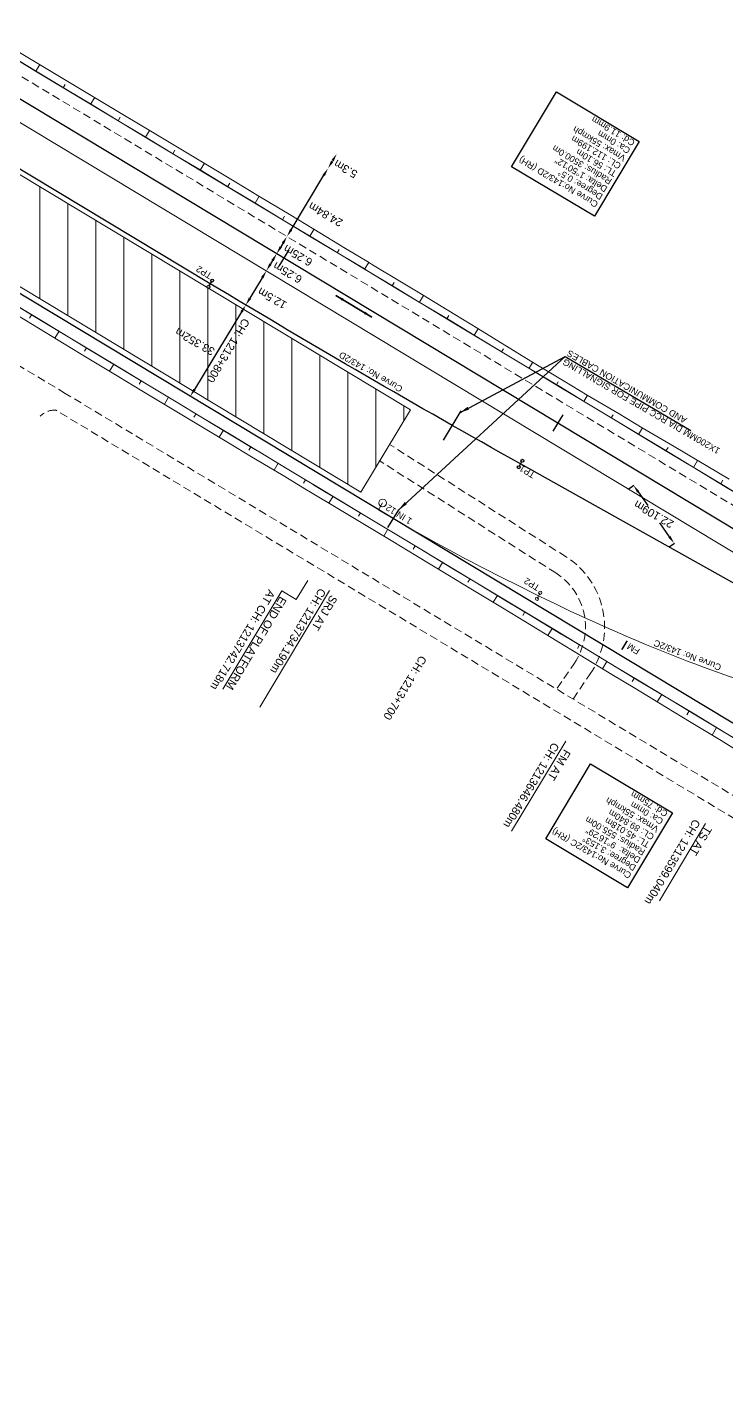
# Model space of a CAD drawing. Header units: metres. Extents: x 618805 to 628804, y 3390925 to 3396999.
# Drawn here: x 625848.6 to 626067.2, y 3392434.6 to 3392856.3 of the extents above; entities that cross this region are included whole.
import ezdxf

# ---------------------------------------------------------------- set-up
doc = ezdxf.new("R2010")
doc.units = ezdxf.units.M
doc.header["$MEASUREMENT"] = 0
doc.linetypes.add('DASHED', pattern=[0.75, 0.5, -0.25])
doc.linetypes.add('HIDDEN', pattern=[0.375, 0.25, -0.125])
doc.layers.get('Defpoints').update_dxf_attribs({"lineweight": 0})
for name, color, linetype, lineweight in [('A-HATCH 1', 8, 'Continuous', 5), ('C-ALIG-LABL-DG', 1, 'Continuous', 25), ('C-ALIG-LABL-DG-MARK', 1, 'Continuous', 25), ('Cardinal_Leader', 10, 'Continuous', 0), ("NEW KHANNA CROSSING STN. SRJ's", 10, 'Continuous', 0), ('NEW MANDI GOBINDGARH PLATFORM', 1, 'Continuous', 0), ("NEW MANDI GOBINDPUR CROSSING STN. SRJ's", 10, 'Continuous', 0), ('NEW MANDI GOBINDPUR LOOP LINES', 1, 'Continuous', 0), ('Proposed Curve_Details', 10, 'Continuous', 0), ('PROPOSED DFCC TOE LINE', 239, 'Continuous', 0), ('PROPOSED DFCC TOE SLOPES', 239, 'Continuous', 0), ('PROPOSED DFCC TRACK', 1, 'Continuous', 0), ('PROPOSED FORMATION LINE - PLAN', 187, 'Continuous', 0), ('Proposed TPTC Chainages', 10, 'Continuous', 0)]:
    doc.layers.add(name, color=color, linetype=linetype, lineweight=lineweight)
for name, color, linetype in [('Dimension', 10, 'Continuous'), ('PROPOSED ROADS', 10, 'DASHED'), ('Signalling cable pipes', 234, 'Continuous')]:
    doc.layers.add(name, color=color, linetype=linetype)
doc.styles.add('ARIAL', font='arial.ttf')
doc.styles.get("Standard").update_dxf_attribs({"font": 'arial.ttf'})
doc.styles.add('Style-Arial', font='arial.ttf')
doc.dimstyles.new('ISO-25', dxfattribs={"dimtxt": 2.5, "dimasz": 2.5, "dimexe": 1.25, "dimexo": 0.625, "dimtad": 1, "dimtxsty": 'Standard', "dimcen": 2.5, "dimadec": 0, "dimazin": 0, "dimtfac": 1, "dimtmove": 0, "dimatfit": 3, "dimfxl": 1, "dimarcsym": 0})
doc.dimstyles.get("Standard").update_dxf_attribs({"dimtxt": 2.5, "dimasz": 2.5, "dimexe": 0.18, "dimexo": 0.0625, "dimgap": 0.09, "dimtad": 0, "dimtih": 1, "dimtoh": 1, "dimdec": 3, "dimzin": 0, "dimdsep": 46, "dimtxsty": 'Standard', "dimcen": 0.09, "dimadec": 0, "dimazin": 0, "dimtfac": 1, "dimtdec": 3, "dimtofl": 0, "dimtmove": 0, "dimatfit": 3, "dimfxl": 1, "dimtolj": 1, "dimtzin": 0, "dimarcsym": 0})

# ---------------------------------------------------------------- blocks, each defined once
blk = doc.blocks.new('*D295')
at = {"layer": 'Defpoints', "color": 0, "transparency": 16777216}
for p in [(625942.68, 3392812.12), (625942.68, 3392812.12), (625929.87, 3392790.84)]:
    blk.add_point(p, dxfattribs=at)
at = {"layer": 'Dimension', "color": 0, "lineweight": -2, "transparency": 16777216}
blk.add_line((625931.16, 3392792.98), (625941.39, 3392809.98), dxfattribs=at)
at = {"layer": 'Dimension', "color": 0, "transparency": 16777216}
for points in [[(625941.04, 3392810.2), (625941.75, 3392809.77), (625942.68, 3392812.12)], [(625930.81, 3392793.2), (625931.52, 3392792.77), (625929.87, 3392790.84)]]:
    blk.add_solid(points, dxfattribs=at)
at = {"layer": 'Dimension', "color": 0, "lineweight": 0, "transparency": 16777216, "insert": (625941.94, 3392797.74), "char_height": 2.5, "attachment_point": 5, "rotation": 150, "style": 'Style-Arial'}
blk.add_mtext('\\A1;24.84m', dxfattribs=at)
blk = doc.blocks.new('TerminatorOpen_0.5')
at = {"color": 0, "linetype": 'ByBlock', "lineweight": -2}
for q in [(-1, 0.25), (-1, 0), (-1, -0.25)]:
    blk.add_line((0, 0), q, dxfattribs=at)
blk = doc.blocks.new('*D281')
at = {"layer": 'Defpoints', "color": 0, "transparency": 16777216}
for p in [(625945.42, 3392816.66), (625945.42, 3392816.66), (625942.68, 3392812.12)]:
    blk.add_point(p, dxfattribs=at)
at = {"layer": 'Dimension', "color": 0, "lineweight": -2, "transparency": 16777216}
blk.add_line((625943.97, 3392814.26), (625944.13, 3392814.52), dxfattribs=at)
at = {"layer": 'Dimension', "color": 0, "transparency": 16777216}
for points in [[(625943.77, 3392814.74), (625944.49, 3392814.31), (625945.42, 3392816.66)], [(625943.62, 3392814.48), (625944.33, 3392814.05), (625942.68, 3392812.12)]]:
    blk.add_solid(points, dxfattribs=at)
at = {"layer": 'Dimension', "color": 0, "lineweight": 0, "transparency": 16777216, "insert": (625948.21, 3392811.94), "char_height": 2.5, "attachment_point": 5, "rotation": 150, "style": 'Style-Arial'}
blk.add_mtext('\\A1;5.3m', dxfattribs=at)
blk = doc.blocks.new('*D282')
at = {"layer": 'Defpoints', "color": 0, "transparency": 16777216}
for p in [(625926.65, 3392785.49), (625923.43, 3392780.13), (625923.43, 3392780.13)]:
    blk.add_point(p, dxfattribs=at)
at = {"layer": 'Dimension', "color": 0, "lineweight": -2, "transparency": 16777216}
blk.add_line((625925.36, 3392783.34), (625924.72, 3392782.27), dxfattribs=at)
at = {"layer": 'Dimension', "color": 0, "transparency": 16777216}
for points in [[(625924.36, 3392782.49), (625925.07, 3392782.06), (625923.43, 3392780.13)], [(625925, 3392783.56), (625925.72, 3392783.13), (625926.65, 3392785.49)]]:
    blk.add_solid(points, dxfattribs=at)
at = {"layer": 'Dimension', "color": 0, "lineweight": 0, "transparency": 16777216, "insert": (625930.06, 3392779.57), "char_height": 2.5, "attachment_point": 5, "rotation": 150, "style": 'Style-Arial'}
blk.add_mtext('\\A1;6.25m', dxfattribs=at)
blk = doc.blocks.new('*D283')
at = {"layer": 'Defpoints', "color": 0, "transparency": 16777216}
for p in [(625923.43, 3392780.13), (625916.98, 3392769.42), (625916.98, 3392769.42)]:
    blk.add_point(p, dxfattribs=at)
at = {"layer": 'Dimension', "color": 0, "lineweight": -2, "transparency": 16777216}
blk.add_line((625922.14, 3392777.99), (625918.27, 3392771.56), dxfattribs=at)
at = {"layer": 'Dimension', "color": 0, "transparency": 16777216}
for points in [[(625921.78, 3392778.2), (625922.49, 3392777.77), (625923.43, 3392780.13)], [(625917.91, 3392771.78), (625918.63, 3392771.35), (625916.98, 3392769.42)]]:
    blk.add_solid(points, dxfattribs=at)
at = {"layer": 'Dimension', "color": 0, "lineweight": 0, "transparency": 16777216, "insert": (625925.24, 3392771.54), "char_height": 2.5, "attachment_point": 5, "rotation": 150, "style": 'Style-Arial'}
blk.add_mtext('\\A1;12.5m', dxfattribs=at)
blk = doc.blocks.new('*D284')
at = {"layer": 'Defpoints', "color": 0, "transparency": 16777216}
for p in [(625916.98, 3392769.42), (625899.63, 3392740.94), (625899.63, 3392740.94)]:
    blk.add_point(p, dxfattribs=at)
at = {"layer": 'Dimension', "color": 0, "lineweight": -2, "transparency": 16777216}
blk.add_line((625915.68, 3392767.29), (625900.93, 3392743.08), dxfattribs=at)
at = {"layer": 'Dimension', "color": 0, "transparency": 16777216}
for points in [[(625915.32, 3392767.5), (625916.04, 3392767.07), (625916.98, 3392769.42)], [(625900.57, 3392743.29), (625901.28, 3392742.86), (625899.63, 3392740.94)]]:
    blk.add_solid(points, dxfattribs=at)
at = {"layer": 'Dimension', "color": 0, "lineweight": 0, "transparency": 16777216, "insert": (625901.07, 3392758.01), "char_height": 2.5, "attachment_point": 5, "rotation": 150, "style": 'Style-Arial'}
blk.add_mtext('\\A1;33.352m', dxfattribs=at)
blk = doc.blocks.new('*D323')
at = {"layer": 'Defpoints', "color": 0, "transparency": 16777216}
for p in [(626036.62, 3392711.99), (626038.25, 3392713.13), (626049.28, 3392693.87)]:
    blk.add_point(p, dxfattribs=at)
at = {"layer": 'Dimension', "color": 0, "lineweight": -2, "transparency": 16777216}
for p, q in [((626036.72, 3392712.07), (626038.35, 3392713.2)), ((626039.68, 3392711.08), (626042.68, 3392706.78)), ((626049.48, 3392697.06), (626046.47, 3392701.36)), ((626049.38, 3392693.94), (626051.01, 3392695.08))]:
    blk.add_line(p, q, dxfattribs=at)
at = {"layer": 'Dimension', "color": 0, "transparency": 16777216}
for points in [[(626040.02, 3392711.32), (626039.34, 3392710.84), (626038.25, 3392713.13)], [(626049.82, 3392697.3), (626049.14, 3392696.82), (626050.91, 3392695.01)]]:
    blk.add_solid(points, dxfattribs=at)
at = {"layer": 'Dimension', "color": 0, "lineweight": 0, "transparency": 16777216, "insert": (626044.58, 3392704.07), "char_height": 2.5, "attachment_point": 5, "rotation": 150, "style": 'Style-Arial'}
blk.add_mtext('\\A1;22.109m', dxfattribs=at)
blk = doc.blocks.new('*D325')
at = {"layer": 'Defpoints', "color": 0, "transparency": 16777216}
for p in [(625929.87, 3392790.84), (625926.65, 3392785.49), (625926.65, 3392785.49)]:
    blk.add_point(p, dxfattribs=at)
at = {"layer": 'Dimension', "color": 0, "lineweight": -2, "transparency": 16777216}
blk.add_line((625928.58, 3392788.7), (625927.94, 3392787.63), dxfattribs=at)
at = {"layer": 'Dimension', "color": 0, "transparency": 16777216}
for points in [[(625928.23, 3392788.91), (625928.94, 3392788.48), (625929.87, 3392790.84)], [(625927.58, 3392787.84), (625928.3, 3392787.41), (625926.65, 3392785.49)]]:
    blk.add_solid(points, dxfattribs=at)
at = {"layer": 'Dimension', "color": 0, "lineweight": 0, "transparency": 16777216, "insert": (625933.29, 3392784.93), "char_height": 2.5, "attachment_point": 5, "rotation": 150, "style": 'Style-Arial'}
blk.add_mtext('\\A1;6.25m', dxfattribs=at)
blk = doc.blocks.new('Tick Hor')
blk.add_lwpolyline([(-0.5, 0), (0.5, 0)])
blk = doc.blocks.new('Marker-2')
blk.add_lwpolyline([(0, 1.5), (0, -1.5)])
for centre in [(0, 2.5), (0, -2.5)]:
    blk.add_circle(centre, 1)

msp = doc.modelspace()

# ---------------------------------------------------------------- hatches: boundary and pattern name
at = {"layer": 'NEW MANDI GOBINDGARH PLATFORM', "lineweight": 0}
h = msp.add_hatch(dxfattribs=at)
h.set_pattern_fill('ANSI31', color=1, scale=70, angle=45)
h.set_pattern_definition([(90, (0.109, 0.182), (-8.75, 2e-15), [])])
h.paths.add_polyline_path([(625368.5901, 3393097.4626), (625353.3059, 3393072.0769), (625952.9942, 3392711.0185), (625968.4598, 3392736.7107)])
h.paths.add_polyline_path([(625406.1292, 3393053.4746), (625402.3093, 3393050.0816), (625401.3288, 3393045.436)], flags=16)
h.paths.add_polyline_path([(625888.8093, 3392775.4816), (625871.1516, 3392789.5173), (625902.3093, 3392764.6816)], flags=16)
h.paths.add_polyline_path([(625753.7093, 3392853.3816), (625686.9093, 3392893.3816), (625684.9093, 3392888.5816), (625751.7093, 3392848.5816)], flags=16)

# ---------------------------------------------------------------- linework, layer by layer
at = {"layer": 'A-HATCH 1', "color": 1, "lineweight": 25, "ltscale": 2}
for points in [[(626025.9947, 3392797.1745), (626000.1056, 3392812.6543), (626014.0994, 3392836.058), (626039.9884, 3392820.5782)], [(626036.3939, 3392587.3814), (626010.7723, 3392602.7012), (626024.7747, 3392626.1194), (626050.3963, 3392610.7995)]]:
    msp.add_lwpolyline(points, close=True, dxfattribs=at)
at = {"layer": 'Cardinal_Leader', "color": 1, "linetype": 'Continuous', "lineweight": 13}
msp.add_line((626008.0617, 3392677.6884), (626009.0552, 3392679.5625), dxfattribs=at)
for centre in [(626008.0617, 3392677.6884), (626009.0552, 3392679.5625)]:
    msp.add_circle(centre, 0.5, dxfattribs=at)
at = {"layer": "NEW KHANNA CROSSING STN. SRJ's", "color": 10, "linetype": 'Continuous', "lineweight": 13, "flags": 128}
msp.add_lwpolyline([(625936.3741, 3392683.4083), (625932.7628, 3392677.409), (625928.2669, 3392680.1154), (625909.8245, 3392649.478)], dxfattribs=at)
at = {"layer": 'NEW MANDI GOBINDGARH PLATFORM', "color": 1, "linetype": 'Continuous', "lineweight": 20, "flags": 128}
msp.add_lwpolyline([(625952.9942, 3392711.0185), (625353.3059, 3393072.0769), (625368.5975, 3393097.475), (625968.4598, 3392736.7107), (625952.9942, 3392711.0185)], dxfattribs=at)
at = {"layer": "NEW MANDI GOBINDPUR CROSSING STN. SRJ's", "linetype": 'Continuous', "lineweight": 13, "flags": 128}
for points in [[(625943.2061, 3392680.2967), (625921.3336, 3392643.8711)], [(626017.0268, 3392633.2033), (626000.113, 3392605.1135)]]:
    msp.add_lwpolyline(points, dxfattribs=at)
at = {"layer": "NEW MANDI GOBINDPUR CROSSING STN. SRJ's", "color": 1, "linetype": 'Continuous', "lineweight": 50, "const_width": 0.5, "flags": 128}
msp.add_lwpolyline([(626036.2463, 3392664.5682), (626034.5639, 3392661.7733)], dxfattribs=at)
at = {"layer": "NEW MANDI GOBINDPUR CROSSING STN. SRJ's", "linetype": 'Continuous', "lineweight": 13, "elevation": 13.123, "flags": 128}
msp.add_lwpolyline([(626060.7823, 3392607.4344), (626046.3092, 3392583.3273)], dxfattribs=at)
at = {"layer": "NEW MANDI GOBINDPUR CROSSING STN. SRJ's", "linetype": 'Continuous', "lineweight": 13}
msp.add_circle((625959.786, 3392707.6226), 1.2, dxfattribs=at)
at = {"layer": 'NEW MANDI GOBINDPUR LOOP LINES', "color": 1, "linetype": 'Continuous', "lineweight": 25, "flags": 128}
msp.add_lwpolyline([(626082.9785, 3392675.0158, 0.00063884), (626075.1776, 3392679.3904), (626002.9154, 3392719.7918, -0.00801442), (625905.8772, 3392776.1055), (625403.3945, 3393078.5776), (625257.127, 3393166.624)], format="xyb", dxfattribs=at)
msp.add_lwpolyline([(626082.9785, 3392675.0158, 0.00063884), (626075.1776, 3392679.3904), (626002.9154, 3392719.7918, -0.00801442), (625905.8772, 3392776.1055), (625403.3945, 3393078.5776), (625257.127, 3393166.624)], format="xyb", dxfattribs=at)
msp.add_lwpolyline([(626082.9785, 3392675.0158, 0.00063884), (626075.1776, 3392679.3904), (626002.9154, 3392719.7918, -0.00801442), (625905.8772, 3392776.1055), (625403.3945, 3393078.5776), (625257.127, 3393166.624)], format="xyb", dxfattribs=at)
msp.add_lwpolyline([(626082.9785, 3392675.0158, 0.00063884), (626075.1776, 3392679.3904), (626002.9154, 3392719.7918, -0.00801442), (625905.8772, 3392776.1055), (625403.3945, 3393078.5776), (625257.127, 3393166.624)], format="xyb", dxfattribs=at)
at = {"layer": 'NEW MANDI GOBINDPUR LOOP LINES', "linetype": 'Continuous', "lineweight": 0, "flags": 128}
for points in [[(627417.0667, 3391881.0273), (625293.8938, 3393159.082)], [(625959.786, 3392707.6226), (625958.4992, 3392705.4792)]]:
    msp.add_lwpolyline(points, dxfattribs=at)
at = {"layer": 'NEW MANDI GOBINDPUR LOOP LINES', "color": 5, "linetype": 'HIDDEN', "lineweight": 0, "ltscale": 10, "flags": 128}
msp.add_lwpolyline([(626469.1545, 3392466.2179), (625389.238, 3393116.2791)], dxfattribs=at)
at = {"layer": 'NEW MANDI GOBINDPUR LOOP LINES', "color": 1, "linetype": 'Continuous', "lineweight": 25}
msp.add_lwpolyline([(626076.8622, 3392634.2519), (625337.3853, 3393079.3838)], dxfattribs=at)
at = {"layer": 'NEW MANDI GOBINDPUR LOOP LINES', "linetype": 'Continuous', "lineweight": 0, "flags": 128}
msp.add_lwpolyline([(625958.5088, 3392705.4953, 0.02145395), (626001.0719, 3392682.3226), (626008.5584, 3392678.6255, 0.04049045), (626091.9721, 3392645.5237), (626109.356, 3392640.2063, -0.04049045), (626192.7696, 3392607.1045), (626203.4179, 3392601.8459, -0.02176849), (626245.8446, 3392578.7554)], format="xyb", dxfattribs=at)
at = {"layer": 'PROPOSED DFCC TOE LINE', "lineweight": 0, "flags": 128}
for points in [[(625845.1853, 3392848.9777), (625852.4803, 3392844.5907), (625862.4253, 3392838.6367), (625869.6443, 3392834.3227), (625879.5923, 3392828.3757), (625886.8083, 3392824.0567), (625896.7163, 3392818.1087), (625903.9563, 3392813.7627), (625913.8583, 3392807.8077), (625921.0933, 3392803.4527), (625931.0243, 3392797.4707), (625938.2213, 3392793.1257), (625948.1713, 3392787.1257), (625955.3523, 3392782.8047), (625956.6243, 3392782.0397), (625965.2013, 3392776.8777), (625972.4903, 3392772.4947), (625973.7623, 3392771.7297), (625982.3163, 3392766.5297), (625989.5563, 3392762.0657), (625999.3503, 3392756.0477), (626006.6263, 3392751.6427), (626016.5933, 3392745.6107), (626023.7483, 3392741.3067), (626033.6973, 3392735.4047), (626040.9503, 3392731.1027), (626050.9611, 3392725.2019)], [(626014.3229, 3392664.4658), (626004.4486, 3392670.4655), (625997.2336, 3392674.8305), (625987.3496, 3392680.8395), (625980.1856, 3392685.1285), (625970.2116, 3392691.1495), (625962.9296, 3392695.5435), (625953.0736, 3392701.4595), (625945.7846, 3392705.8415), (625937.2046, 3392710.9985), (625935.9326, 3392711.7635), (625928.6426, 3392716.1455), (625920.0606, 3392721.2985), (625918.7876, 3392722.0625), (625911.6016, 3392726.3755), (625901.6396, 3392732.3545), (625894.4306, 3392736.6805), (625884.4986, 3392742.6585), (625877.2676, 3392747.0205), (625867.3736, 3392752.9905), (625860.1446, 3392757.3545), (625850.2516, 3392763.3275), (625843.0626, 3392767.6895)], [(626050.9606, 3392725.2022), (626058.1853, 3392720.9547), (626068.1693, 3392715.0327)], [(626072.8526, 3392628.9815), (626065.6696, 3392633.3625), (626055.7646, 3392639.3735), (626048.5816, 3392643.7115), (626038.6436, 3392649.7115), (626031.4676, 3392654.0605), (626021.5416, 3392660.0795), (626014.3696, 3392664.4375)]]:
    msp.add_lwpolyline(points, dxfattribs=at)
at = {"layer": 'PROPOSED DFCC TOE SLOPES', "linetype": 'Continuous', "lineweight": 0, "flags": 128}
for points in [[(625851.3341, 3392842.4952), (625852.565, 3392844.54)], [(625859.9014, 3392837.3376), (625860.5231, 3392838.3705)], [(625859.9014, 3392837.3376), (625860.5231, 3392838.3705)], [(625868.469, 3392832.1803), (625869.7283, 3392834.2725)], [(625868.4691, 3392832.1802), (625869.7286, 3392834.2723)], [(625877.0368, 3392827.0233), (625877.6742, 3392828.0823)], [(625885.6043, 3392821.8662), (625886.8925, 3392824.0062)], [(625885.6044, 3392821.8661), (625886.8927, 3392824.006)], [(625894.1716, 3392816.7084), (625894.819, 3392817.7838)], [(625902.7391, 3392811.5513), (625904.0399, 3392813.7124)], [(625911.3067, 3392806.3942), (625911.9582, 3392807.4765)], [(625911.3067, 3392806.3943), (625911.9581, 3392807.4765)], [(625919.8743, 3392801.2371), (625921.1775, 3392803.402)], [(625919.8745, 3392801.237), (625921.1777, 3392803.4019)], [(625928.4418, 3392796.0795), (625929.0928, 3392797.1608)], [(625937.0093, 3392790.9222), (625938.3053, 3392793.0751)], [(625945.5766, 3392785.7649), (625946.2226, 3392786.838)], [(625954.1443, 3392780.6081), (625955.4361, 3392782.7543)], [(625954.1445, 3392780.608), (625955.4364, 3392782.7541)], [(625962.712, 3392775.4507), (625963.3583, 3392776.5243)], [(625962.7122, 3392775.4507), (625963.3585, 3392776.5242)], [(625971.2794, 3392770.2931), (625972.5743, 3392772.4442)], [(625850.021, 3392766.423), (625849.3694, 3392765.3405)], [(625979.8469, 3392765.136), (625980.4847, 3392766.1957)], [(625858.5886, 3392761.2659), (625857.2764, 3392759.0862)], [(625858.5887, 3392761.2659), (625857.2766, 3392759.0861)], [(625988.4145, 3392759.979), (625989.6397, 3392762.0144)], [(625988.4146, 3392759.9789), (625989.6399, 3392762.0144)], [(625867.1564, 3392756.1088), (625866.4969, 3392755.0133)], [(625867.1565, 3392756.1087), (625866.497, 3392755.0132)], [(625996.9822, 3392754.8217), (625997.5712, 3392755.8003)], [(625996.9823, 3392754.8216), (625997.5715, 3392755.8002)], [(625875.7238, 3392750.9511), (625874.3995, 3392748.7511)], [(626005.5495, 3392749.664), (626006.71, 3392751.592)], [(625884.2912, 3392745.7939), (625883.6265, 3392744.6897)], [(626014.1171, 3392744.5073), (626014.6911, 3392745.4609)], [(626014.1173, 3392744.5072), (626014.6913, 3392745.4608)], [(625892.8586, 3392740.6365), (625891.5286, 3392738.4271)], [(625892.8586, 3392740.6364), (625891.5286, 3392738.4271)], [(626022.6848, 3392739.3498), (626023.8326, 3392741.2567)], [(625901.4264, 3392735.4796), (625900.7636, 3392734.3787)], [(625901.4264, 3392735.4796), (625900.7637, 3392734.3787)], [(626031.2523, 3392734.1926), (626031.8428, 3392735.1736)], [(626031.2524, 3392734.1925), (626031.843, 3392735.1735)], [(626039.8197, 3392729.0349), (626041.0345, 3392731.053)], [(625909.994, 3392730.3224), (625908.6753, 3392728.1318)], [(625909.9941, 3392730.3223), (625908.6756, 3392728.1316)], [(625918.5615, 3392725.1648), (625917.9056, 3392724.0752)], [(626048.3871, 3392723.8778), (626049.0183, 3392724.9264)], [(625927.1288, 3392720.0075), (625925.8231, 3392717.8384)], [(626056.9543, 3392718.7201), (626058.2693, 3392720.9049)], [(626056.9544, 3392718.7201), (626058.2695, 3392720.9048)], [(625935.6965, 3392714.8506), (625935.0456, 3392713.7693)], [(625935.6966, 3392714.8505), (625935.0457, 3392713.7692)], [(626065.5224, 3392713.5635), (626066.1964, 3392714.6833)], [(626065.5225, 3392713.5634), (626066.1967, 3392714.6831)], [(625944.2639, 3392709.6928), (625942.9655, 3392707.5359)], [(625952.8315, 3392704.5356), (625952.1838, 3392703.4597)], [(625961.399, 3392699.3785), (625960.1094, 3392697.2363)], [(625969.9663, 3392694.221), (625969.3208, 3392693.1487)], [(625969.9665, 3392694.2208), (625969.3211, 3392693.1486)], [(625978.5341, 3392689.0639), (625977.2368, 3392686.9086)], [(625987.1016, 3392683.9067), (625986.4559, 3392682.8339)], [(625995.6691, 3392678.7494), (625994.3612, 3392676.5768)], [(626004.2364, 3392673.5919), (626003.5749, 3392672.4931)], [(626004.2365, 3392673.5918), (626003.575, 3392672.493)], [(626012.804, 3392668.4345), (626011.4615, 3392666.2044)], [(626012.8041, 3392668.4344), (626011.4617, 3392666.2043)], [(626021.3717, 3392663.2775), (626020.6898, 3392662.1445)], [(626029.9392, 3392658.1204), (626028.5575, 3392655.8251)], [(626038.5065, 3392652.9628), (626037.8078, 3392651.8022)], [(626038.5066, 3392652.9628), (626037.8079, 3392651.8021)], [(626047.0741, 3392647.8054), (626045.6684, 3392645.4703)], [(626047.0743, 3392647.8053), (626045.6688, 3392645.47)], [(626055.6421, 3392642.6488), (626054.9354, 3392641.4748)], [(626064.2092, 3392637.4912), (626062.7795, 3392635.1164)], [(626064.2094, 3392637.4911), (626062.7798, 3392635.1162)]]:
    msp.add_lwpolyline(points, dxfattribs=at)
at = {"layer": 'PROPOSED DFCC TRACK', "color": 12, "linetype": 'Continuous', "lineweight": 30, "flags": 128}
msp.add_lwpolyline([(627424.6711, 3391883.7448), (625313.4532, 3393154.6032)], dxfattribs=at)
at = {"layer": 'PROPOSED FORMATION LINE - PLAN', "lineweight": 0, "flags": 128}
for points in [[(626049.6895, 3392723.0938), (626039.7353, 3392729.0857), (626032.5113, 3392733.4347), (626022.6003, 3392739.4007), (626015.4473, 3392743.7067), (626005.4653, 3392749.7147), (625998.1783, 3392754.1017), (625988.3303, 3392760.0297), (625981.0433, 3392764.4157), (625972.4673, 3392769.5787), (625971.1953, 3392770.3437), (625963.9083, 3392774.7307), (625955.3323, 3392779.8927), (625954.0603, 3392780.6587), (625946.8793, 3392784.9807), (625936.9253, 3392790.9727), (625929.7223, 3392795.3087), (625919.7903, 3392801.2877), (625912.5553, 3392805.6427), (625902.6553, 3392811.6017), (625895.4203, 3392815.9567), (625885.5203, 3392821.9167), (625878.3153, 3392826.2537), (625868.3853, 3392832.2307), (625861.1803, 3392836.5677), (625851.2503, 3392842.5457), (625843.9563, 3392846.9357)], [(626049.7154, 3392723.1368), (626039.7613, 3392729.1287), (626032.5363, 3392733.4777), (626022.6263, 3392739.4427), (626015.4733, 3392743.7487), (626005.4913, 3392749.7577), (625998.2043, 3392754.1437), (625988.3563, 3392760.0717), (625981.0693, 3392764.4587), (625972.4933, 3392769.6207), (625971.2213, 3392770.3867), (625963.9343, 3392774.7727), (625955.3583, 3392779.9357), (625954.0863, 3392780.7017), (625946.9053, 3392785.0237), (625936.9513, 3392791.0157), (625929.7483, 3392795.3517), (625919.8163, 3392801.3307), (625912.5813, 3392805.6857), (625902.6813, 3392811.6447), (625895.4463, 3392815.9997), (625885.5463, 3392821.9597), (625878.3413, 3392826.2967), (625868.4103, 3392832.2737), (625861.2063, 3392836.6107), (625851.2753, 3392842.5887), (625843.9823, 3392846.9787)], [(626015.6487, 3392666.6635), (626005.7477, 3392672.6234), (625998.5237, 3392676.9724), (625988.6127, 3392682.9384), (625981.4597, 3392687.2444), (625971.4777, 3392693.2524), (625964.1907, 3392697.6394), (625954.3427, 3392703.5674), (625947.0557, 3392707.9534), (625938.4797, 3392713.1164), (625937.2077, 3392713.8824), (625929.9207, 3392718.2684), (625921.3447, 3392723.4304), (625920.0727, 3392724.1964), (625912.8917, 3392728.5194), (625902.9377, 3392734.5114), (625895.7347, 3392738.8464), (625885.8027, 3392744.8254), (625878.5677, 3392749.1804), (625868.6677, 3392755.1404), (625861.4327, 3392759.4954), (625851.5327, 3392765.4544), (625844.3277, 3392769.7914)], [(626015.6746, 3392666.7065), (626005.7736, 3392672.6665), (625998.5496, 3392677.0155), (625988.6386, 3392682.9815), (625981.4856, 3392687.2875), (625971.5036, 3392693.2955), (625964.2166, 3392697.6825), (625954.3686, 3392703.6105), (625947.0816, 3392707.9965), (625938.5056, 3392713.1595), (625937.2336, 3392713.9255), (625929.9466, 3392718.3115), (625921.3706, 3392723.4735), (625920.0986, 3392724.2395), (625912.9176, 3392728.5625), (625902.9636, 3392734.5545), (625895.7606, 3392738.8895), (625885.8286, 3392744.8685), (625878.5936, 3392749.2235), (625868.6936, 3392755.1835), (625861.4586, 3392759.5385), (625851.5586, 3392765.4975), (625844.3536, 3392769.8345)], [(626074.0053, 3392708.4567), (626066.8163, 3392712.7847), (626056.8703, 3392718.7707), (626049.6813, 3392723.0987)], [(626074.0313, 3392708.4997), (626066.8423, 3392712.8267), (626056.8963, 3392718.8137), (626049.7155, 3392723.1368)], [(626074.2887, 3392631.3654), (626067.0797, 3392635.7044), (626057.1537, 3392641.6804), (626049.9637, 3392646.0074), (626040.0177, 3392651.9944), (626032.8287, 3392656.3224), (626022.8827, 3392662.3094), (626015.6937, 3392666.6364), (626015.6487, 3392666.6635)], [(626074.3146, 3392631.4085), (626067.1056, 3392635.7475), (626057.1796, 3392641.7235), (626049.9896, 3392646.0505), (626040.0436, 3392652.0375), (626032.8546, 3392656.3655), (626022.9086, 3392662.3525), (626015.7196, 3392666.6795), (626015.6746, 3392666.7065)]]:
    msp.add_lwpolyline(points, dxfattribs=at)
at = {"layer": 'PROPOSED ROADS', "color": 1, "linetype": 'DASHED', "lineweight": 13, "ltscale": 5, "flags": 128}
msp.add_lwpolyline([(625860.5394, 3392741.8323), (625333.3445, 3393058.8675)], dxfattribs=at)
for points in [[(627397.2638, 3391852.0988), (627397.5118, 3391851.9116, -0.06070787), (627396.2642, 3391848.1195), (627395.4264, 3391846.2136), (627392.8033, 3391842.0167), (627389.027, 3391838.7492), (627384.4153, 3391836.7208, -0.20661429), (627371.139, 3391839.0238), (627284.7512, 3391888.3459, -0.0067555), (627277.8361, 3391892.4183), (627117.0867, 3391990.0353, 0.00167512), (627115.3478, 3391991.0833), (626718.0803, 3392228.7), (626602.6727, 3392296.2279, 0.11029254), (626591.049, 3392299.9476), (626576.0977, 3392301.2971, 0.01624119), (626575.2548, 3392301.3456), (626565.2773, 3392301.5957, -0.1304043), (626554.4469, 3392304.7617), (626353.9288, 3392425.9819, -0.10489044), (626347.2657, 3392432.2237), (626331.1011, 3392455.4003, 0.10547854), (626320.7359, 3392465.0874), (625860.5394, 3392741.8323)], [(627368.0095, 3391833.9079), (627281.7766, 3391883.1352, -0.0067555), (627274.7218, 3391887.2899), (627113.9724, 3391984.9068, 0.00167512), (627112.268, 3391985.9341), (626715.0253, 3392223.5359), (626599.6425, 3392291.0493, 0.11029254), (626590.5097, 3392293.9719), (626575.5584, 3392295.3214, 0.01624119), (626575.1045, 3392295.3475), (626565.127, 3392295.5976, -0.1304043), (626551.3428, 3392299.6271), (626350.8247, 3392420.8473, -0.10489044), (626342.3445, 3392428.7913), (626326.1798, 3392451.9679, 0.10547854), (626317.6438, 3392459.9456), (625857.4473, 3392736.6904)]]:
    msp.add_lwpolyline(points, format="xyb", dxfattribs=at)
at = {"layer": 'PROPOSED ROADS', "color": 1, "linetype": 'DASHED', "lineweight": 13, "ltscale": 5}
for points in [[(626019.3238, 3392646.3454), (626024.6886, 3392654.2195, 0.4235756), (626017.1497, 3392690.8013), (625961.947, 3392725.8914)], [(626014.3653, 3392649.7237), (626019.7302, 3392657.5979, 0.4235756), (626013.9309, 3392685.7377), (625958.7283, 3392720.8279)]]:
    msp.add_lwpolyline(points, format="xyb", dxfattribs=at)
msp.add_arc((625857.359, 3392730.0736), 6.5693, 88.508393, 135.337108, dxfattribs=at)
at = {"layer": 'Signalling cable pipes', "lineweight": 30}
for points in [[(625978.7694, 3392727.246), (625984.3081, 3392736.4379)], [(625961.4426, 3392699.9094), (625964.8207, 3392705.5157)]]:
    msp.add_lwpolyline(points, dxfattribs=at)

# ---------------------------------------------------------------- block references
at = {"layer": 'C-ALIG-LABL-DG', "color": 1, "linetype": 'Continuous', "lineweight": 25, "xscale": 6, "yscale": 6, "zscale": 6, "rotation": 238.9541622295999}
for p in [(625928.871, 3392784.1524), (626014.5465, 3392732.58)]:
    msp.add_blockref('Tick Hor', p, dxfattribs=at)
at = {"layer": 'C-ALIG-LABL-DG-MARK', "color": 1, "linetype": 'Continuous', "lineweight": 25}
for p, xscale, yscale, zscale, rotation in [((625905.8772, 3392776.1055), 0.4642857142857238, 0.4642857142857238, 0.4642857142857238, 148.9539488391673), ((626002.9154, 3392719.7918), 0.4642857142857237, 0.4642857142857237, 0.4642857142857237, 150.7906799672511)]:
    msp.add_blockref('Marker-2', p, dxfattribs=dict(at, xscale=xscale, yscale=yscale, zscale=zscale, rotation=rotation))

# ---------------------------------------------------------------- texts
at = {"layer": 'C-ALIG-LABL-DG', "color": 1, "lineweight": 25, "style": 'ARIAL'}
for s, p in [('CH: 1213+800', (625916.2249, 3392765.5658)), ('CH: 1213+700', (625971.5537, 3392660.1754))]:
    msp.add_text(s, height=2.5, rotation=238.954162, dxfattribs=at).set_placement(p)
at = {"layer": "NEW KHANNA CROSSING STN. SRJ's", "linetype": 'Continuous', "lineweight": 13, "insert": (625927.0001, 3392679.073), "char_height": 2.5, "width": 38.628286, "attachment_point": 4, "rotation": 239.020762, "line_spacing_factor": 0.648, "style": 'Style-Arial'}
msp.add_mtext('\\pxsm1;END OF PLATFORM\\PAT CH: 1213742.718m ', dxfattribs=at)
at = {"layer": "NEW MANDI GOBINDPUR CROSSING STN. SRJ's", "color": 1, "linetype": 'Continuous', "lineweight": 13, "char_height": 2, "attachment_point": 4, "rotation": 148, "line_spacing_factor": 0.60036, "style": 'ARIAL'}
for s, insert in [('1 IN 12', (625968.7188, 3392701.6342)), ('FM', (626039.9087, 3392660.9685))]:
    msp.add_mtext(s, dxfattribs=dict(at, insert=insert))
at = {"layer": "NEW MANDI GOBINDPUR CROSSING STN. SRJ's", "linetype": 'Continuous', "lineweight": 13, "char_height": 2.5, "attachment_point": 4, "line_spacing_factor": 0.648, "style": 'Style-Arial'}
for s, insert, width, rotation in [('\\pxsm1;SRJ AT \\PCH: 1213734.190m', (625942.9044, 3392679.5152), 42.027046, 239.020766), ('\\pxsm1;FM AT \\PCH: 1213646.480m ', (626015.8567, 3392631.3188), 34.379968, 238.953949), ('\\pxsm1;TS AT\\PCH: 1213599.040m ', (626059.9773, 3392607.3769), 48.578282, 239.020766)]:
    msp.add_mtext(s, dxfattribs=dict(at, insert=insert, width=width, rotation=rotation))
at = {"layer": 'Proposed Curve_Details', "color": 1, "style": 'ARIAL'}
for s, rotation, p in [('Curve No: 143/2D', 149.968532, (625966.248, 3392743.8133)), ('Curve No: 143/2C', 159.193868, (626065.9008, 3392657.0135)), ('Curve No: 143/2C', 159.193868, (626065.9008, 3392657.0135))]:
    msp.add_text(s, height=2, rotation=rotation, dxfattribs=at).set_placement(p)
at = {"layer": 'Proposed Curve_Details', "color": 1, "lineweight": 0, "char_height": 2, "attachment_point": 7, "line_spacing_factor": 0.84, "style": 'Style-Arial'}
for s, insert, rotation in [('Curve No:143/2D (RH)\\PDegree: 0.5%%D\\PDelta: 1%%D50\'12"\\PRadius: 3500.0m\\PTL: 56.10m\\PCL: 112.199m\\PVmax: 55kmph\\PCa: 0mm\\PCd: 11.9mm', (626038.9079, 3392820.7228), 149.123596), ('Curve No:143/2C (RH)\\PDegree: 3.153°\\PDelta:  9°16\'29"\\PRadius: 555.00m\\PTL: 45.018m\\PCL: 89.840m\\PVmax: 55kmph\\PCa: 0mm\\PCd: 75mm', (626049.2066, 3392611.1671), 149.510399)]:
    msp.add_mtext(s, dxfattribs=dict(at, insert=insert, rotation=rotation))
at = {"layer": 'Proposed TPTC Chainages', "color": 1, "lineweight": 0, "char_height": 2, "attachment_point": 4, "rotation": 148.547178, "line_spacing_factor": 0.6, "style": 'ARIAL'}
for s, insert in [('\\pxsm1;TP2', (625906.1026, 3392778.3139)), ('\\pxsm1;TP1', (626007.1527, 3392716.0415)), ('\\pxsm1;TP2', (626008.6374, 3392680.851))]:
    msp.add_mtext(s, dxfattribs=dict(at, insert=insert))
at = {"layer": 'Signalling cable pipes', "linetype": 'Continuous', "lineweight": 13, "style": 'Style-Arial'}
for s, p in [('1X200MM DIA RCC PIPE FOR SIGNALLING ', (626065.532, 3392724.4941)), ('AND COMMUNICATION CABLES', (626055.0977, 3392734.0536))]:
    msp.add_text(s, height=2, rotation=149.864642, dxfattribs=at).set_placement(p)

# ---------------------------------------------------------------- dimensions: what is measured, and where the dimension line sits
at = {"layer": 'Dimension', "color": 190, "lineweight": 0}
dim = msp.add_linear_dim(base=(625945.4175, 3392816.6634), p1=(625942.6841, 3392812.1226), p2=(625945.4175, 3392816.6634), angle=58.953949, dimstyle='Standard', override={"dimexe": 0.125, "dimexo": 0.125, "dimgap": 0.125, "dimtad": 1, "dimtih": 0, "dimtoh": 0, "dimzin": 11, "dimpost": 'm', "dimtxsty": 'Style-Arial', "dimsah": 1, "dimadec": 4, "dimazin": 3, "dimtmove": 2, "dimldrblk": 'TerminatorOpen_0.5', "dimfrac": 2, "dimtzin": 11}, dxfattribs=at)
dim.commit()
dim.dimension.update_dxf_attribs({"geometry": '*D281', "text_midpoint": (625948.2129, 3392811.9438), "dimtype": 129, "text_rotation": 150})
at = {"layer": 'Dimension', "color": 10, "lineweight": 0}
for base, p1, p2, angle, picture, middle in [((625942.6841, 3392812.1226), (625929.8735, 3392790.8408), (625942.6841, 3392812.1226), 58.953949, '*D295', (625941.9381, 3392797.737)), ((625926.6502, 3392785.4861), (625929.8735, 3392790.8408), (625926.6502, 3392785.4861), 238.953949, '*D325', (625933.2873, 3392784.9295)), ((625923.4269, 3392780.1314), (625926.6502, 3392785.4861), (625923.4269, 3392780.1314), 238.953949, '*D282', (625930.064, 3392779.5748)), ((625916.9803, 3392769.422), (625923.4269, 3392780.1314), (625916.9803, 3392769.422), 238.953949, '*D283', (625925.2439, 3392771.5394)), ((625899.62554, 3392740.94039), (625916.98028, 3392769.42199), (625899.62554, 3392740.94039), 238.644728, '*D284', (625901.07328, 3392758.00811))]:
    dim = msp.add_linear_dim(base=base, p1=p1, p2=p2, angle=angle, dimstyle='Standard', override={"dimexe": 0.125, "dimexo": 0.125, "dimgap": 0.125, "dimtad": 1, "dimtih": 0, "dimtoh": 0, "dimzin": 11, "dimpost": 'm', "dimtxsty": 'Style-Arial', "dimsah": 1, "dimadec": 4, "dimazin": 3, "dimtmove": 2, "dimldrblk": 'TerminatorOpen_0.5', "dimfrac": 2, "dimtzin": 11}, dxfattribs=at)
    dim.commit()
    dim.dimension.update_dxf_attribs({"geometry": picture, "text_midpoint": middle, "dimtype": 129, "text_rotation": 150})
dim = msp.add_aligned_dim(p1=(626049.2799, 3392693.8697), p2=(626036.6196, 3392711.9944), distance=-1.9862, dimstyle='Standard', override={"dimexe": 0.125, "dimexo": 0.125, "dimgap": 0.125, "dimtad": 3, "dimtih": 0, "dimtoh": 0, "dimzin": 11, "dimpost": 'm', "dimtxsty": 'Style-Arial', "dimsah": 1, "dimadec": 4, "dimazin": 3, "dimtmove": 2, "dimldrblk": 'TerminatorOpen_0.5', "dimfrac": 2, "dimtzin": 11}, dxfattribs=at)
dim.commit()
dim.dimension.update_dxf_attribs({"geometry": '*D323', "text_midpoint": (626044.5781, 3392704.0694), "text_rotation": 150})

# ---------------------------------------------------------------- leaders
at = {"layer": 'PROPOSED DFCC TRACK', "linetype": 'Continuous', "lineweight": 0}
for points in [[(625945.1721, 3392772.417), (625956.3604, 3392765.6955)], [(625956.3604, 3392765.6955), (625945.1721, 3392772.417)]]:
    msp.add_leader(points, dimstyle='ISO-25', override={"dimtxt": 3, "dimasz": 2.5, "dimtad": 0, "dimdec": 3, "dimzin": 2, "dimtdec": 3}, dxfattribs=at)
at = {"layer": 'Signalling cable pipes', "lineweight": 13}
for points in [[(625964.8207, 3392705.5157), (626016.8623, 3392753.3616)], [(625983.9307, 3392735.8116), (626016.8623, 3392753.3616), (626056.1786, 3392730.2036)]]:
    msp.add_leader(points, dimstyle='Standard', override={"dimasz": 3, "dimgap": 0.25}, dxfattribs=at)

doc.saveas('drawing.dxf')
